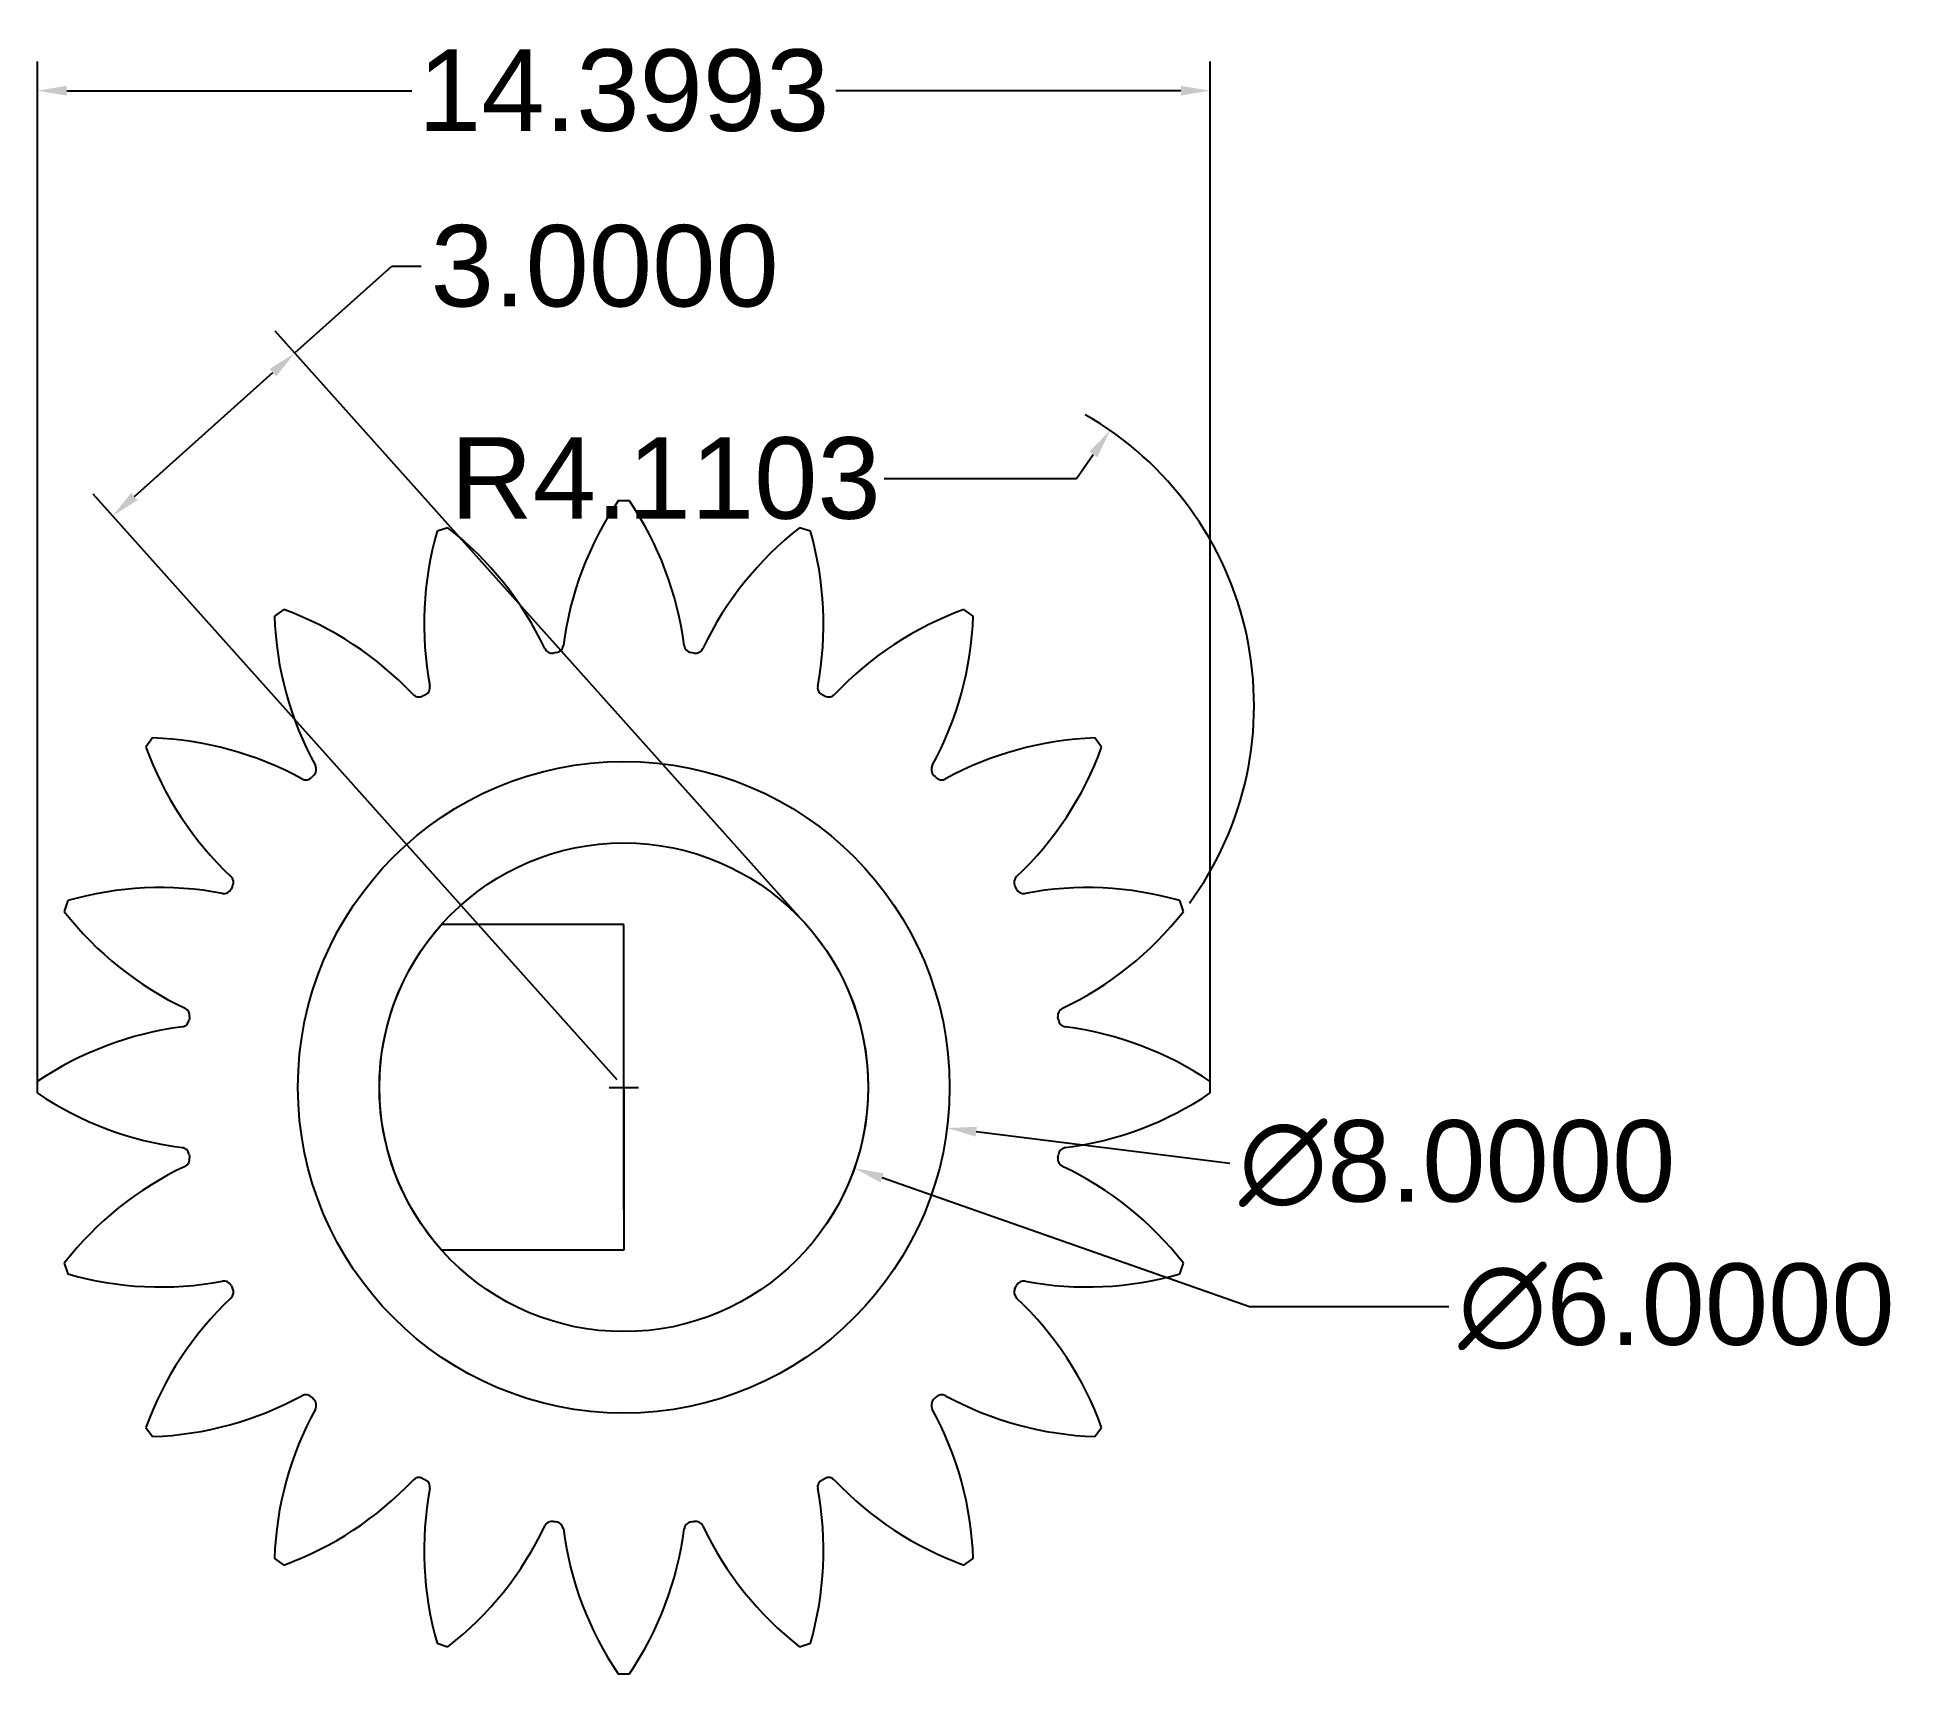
# Model space of a CAD drawing. Header units: inches. Extents: x 14.7 to 26.2, y 14 to 24.1.
import ezdxf

# ---------------------------------------------------------------- set-up
doc = ezdxf.new("R2010")
doc.units = ezdxf.units.IN
doc.header["$MEASUREMENT"] = 0
doc.styles.get("Standard").update_dxf_attribs({"font": 'Arial.ttf'})
doc.dimstyles.get("Standard").update_dxf_attribs({"dimtxt": 0.5, "dimasz": 0.18, "dimexe": 0.18, "dimexo": 0.0625, "dimgap": 0.09, "dimtad": 0, "dimtih": 1, "dimtoh": 1, "dimdec": 4, "dimlfac": 2, "dimzin": 0, "dimdsep": 46, "dimtxsty": 'Standard', "dimcen": 0.09, "dimadec": 0, "dimazin": 0, "dimtfac": 1, "dimtdec": 4, "dimtofl": 0, "dimtmove": 0, "dimatfit": 3, "dimfxl": 1, "dimtolj": 1, "dimtzin": 0, "dimarcsym": 0})

# ---------------------------------------------------------------- blocks, each defined once
blk = doc.blocks.new('*D1')
at = {"color": 0, "lineweight": -2, "transparency": 16777216}
for p, q in [((14.734, 17.648), (14.734, 23.918)), ((21.933, 17.648), (21.933, 23.918)), ((14.914, 23.738), (17.033, 23.738)), ((21.753, 23.738), (19.634, 23.738))]:
    blk.add_line(p, q, dxfattribs=at)
at = {"color": 0, "transparency": 16777216}
for points in [[(14.914, 23.768), (14.914, 23.708), (14.734, 23.738)], [(21.753, 23.768), (21.753, 23.708), (21.933, 23.738)]]:
    blk.add_solid(points, dxfattribs=at)
at = {"layer": 'Defpoints', "color": 0, "transparency": 16777216}
for p in [(14.734, 23.738), (14.734, 17.585), (21.933, 17.585)]:
    blk.add_point(p, dxfattribs=at)
at = {"color": 0, "transparency": 16777216, "insert": (18.333, 23.738), "char_height": 0.5, "attachment_point": 5}
blk.add_mtext('\\A1;14.3993', dxfattribs=at)
blk = doc.blocks.new('*D2')
at = {"color": 0, "lineweight": -2, "transparency": 16777216}
for p, q in [((16.314, 22.128), (16.909, 22.66)), ((16.909, 22.66), (17.089, 22.66)), ((19.41, 18.667), (16.194, 22.262)), ((15.33, 21.248), (16.18, 22.008)), ((18.292, 17.667), (15.076, 21.262))]:
    blk.add_line(p, q, dxfattribs=at)
at = {"color": 0, "transparency": 16777216}
for points in [[(16.16, 22.03), (16.2, 21.985), (16.314, 22.128)], [(15.31, 21.27), (15.35, 21.225), (15.196, 21.128)]]:
    blk.add_solid(points, dxfattribs=at)
at = {"layer": 'Defpoints', "color": 0, "transparency": 16777216}
for p in [(16.314, 22.128), (19.451, 18.62), (18.333, 17.62)]:
    blk.add_point(p, dxfattribs=at)
at = {"color": 0, "transparency": 16777216, "insert": (18.216, 22.66), "char_height": 0.5, "attachment_point": 5}
blk.add_mtext('\\A1;3.0000', dxfattribs=at)
blk = doc.blocks.new('*D4')
at = {"color": 0, "lineweight": -2, "transparency": 16777216}
for p, q in [((18.333, 17.53), (18.333, 17.71)), ((18.243, 17.62), (18.423, 17.62)), ((22.053, 17.152), (20.496, 17.348))]:
    blk.add_line(p, q, dxfattribs=at)
at = {"color": 0, "transparency": 16777216}
blk.add_solid([(20.5, 17.378), (20.493, 17.318), (20.318, 17.37)], dxfattribs=at)
at = {"layer": 'Defpoints', "color": 0, "transparency": 16777216}
for p in [(16.349, 17.871), (20.318, 17.37)]:
    blk.add_point(p, dxfattribs=at)
at = {"color": 0, "transparency": 16777216, "insert": (23.449, 17.152), "char_height": 0.5, "attachment_point": 5}
blk.add_mtext('\\A1;∅8.0000', dxfattribs=at)
blk = doc.blocks.new('*D5')
at = {"color": 0, "lineweight": -2, "transparency": 16777216}
for p, q in [((21.113, 21.357), (21.215, 21.505)), ((19.931, 21.357), (21.113, 21.357))]:
    blk.add_line(p, q, dxfattribs=at)
blk.add_arc((20.147, 19.964), 2.055, 323.7903, 60.3011, dxfattribs=at)
at = {"color": 0, "transparency": 16777216}
blk.add_solid([(21.191, 21.522), (21.24, 21.488), (21.318, 21.653)], dxfattribs=at)
at = {"layer": 'Defpoints', "color": 0, "transparency": 16777216}
for p in [(21.318, 21.653, -1.75), (20.147, 19.964, -1.75)]:
    blk.add_point(p, dxfattribs=at)
at = {"color": 0, "transparency": 16777216, "insert": (18.59, 21.357), "char_height": 0.5, "attachment_point": 5}
blk.add_mtext('\\A1;R4.1103', dxfattribs=at)
blk = doc.blocks.new('*D6')
at = {"color": 0, "lineweight": -2, "transparency": 16777216}
for p, q in [((18.333, 17.53), (18.333, 17.71)), ((18.243, 17.62), (18.423, 17.62)), ((22.173, 16.273), (19.919, 17.064)), ((23.398, 16.273), (22.173, 16.273))]:
    blk.add_line(p, q, dxfattribs=at)
at = {"color": 0, "transparency": 16777216}
blk.add_solid([(19.928, 17.092), (19.909, 17.036), (19.749, 17.124)], dxfattribs=at)
at = {"layer": 'Defpoints', "color": 0, "transparency": 16777216}
for p in [(16.918, 18.117), (19.749, 17.124)]:
    blk.add_point(p, dxfattribs=at)
at = {"color": 0, "transparency": 16777216, "insert": (24.795, 16.273), "char_height": 0.5, "attachment_point": 5}
blk.add_mtext('\\A1;∅6.0000', dxfattribs=at)

msp = doc.modelspace()

# ---------------------------------------------------------------- linework, layer by layer
for p, q in [((18.368379, 21.220323), (18.298379, 21.220323)), ((17.254257, 21.05495), (17.187683, 21.033319)), ((19.479075, 21.033319), (19.412501, 21.05495)), ((16.245768, 20.553389), (16.189137, 20.512244)), ((20.477622, 20.512244), (20.42099, 20.553389)), ((17.911076, 20.286832), (17.901115, 20.285255)), ((17.92103, 20.288409), (17.911069, 20.286831)), ((18.755689, 20.286831), (18.745728, 20.288409)), ((18.765643, 20.285255), (18.755689, 20.286831)), ((17.11678, 20.030409), (17.107801, 20.025834)), ((19.558964, 20.02583), (19.549978, 20.030409)), ((17.107801, 20.025834), (17.098815, 20.021255)), ((19.567943, 20.021255), (19.558964, 20.02583)), ((15.441628, 19.764735), (15.400483, 19.708104)), ((21.266275, 19.708104), (21.22513, 19.764735)), ((16.424494, 19.529383), (16.417363, 19.522252)), ((16.43162, 19.536509), (16.424494, 19.529383)), ((20.24227, 19.529378), (20.235138, 19.536509)), ((20.249396, 19.522252), (20.24227, 19.529378)), ((15.928042, 18.846078), (15.923463, 18.837092)), ((15.932617, 18.855057), (15.928042, 18.846078)), ((20.73872, 18.846071), (20.734141, 18.855057)), ((20.743295, 18.837092), (20.73872, 18.846071)), ((14.920553, 18.766188), (14.898922, 18.699614)), ((21.767836, 18.699614), (21.746205, 18.766188)), ((15.667041, 18.042803), (15.665463, 18.032842)), ((15.668617, 18.052757), (15.667041, 18.042803)), ((20.999719, 18.042796), (20.998141, 18.052757)), ((21.001295, 18.032842), (20.999719, 18.042796)), ((14.733549, 17.655493), (14.733549, 17.585493)), ((21.933209, 17.585493), (21.933209, 17.655493)), ((18.333379, 16.870493), (18.333379, 17.620493)), ((15.665463, 17.208143), (15.66704, 17.19819)), ((15.66704, 17.19819), (15.668617, 17.188229)), ((20.998141, 17.188229), (20.999717, 17.198182)), ((20.999717, 17.198182), (21.001295, 17.208143)), ((14.898922, 16.541371), (14.920553, 16.474797)), ((21.746205, 16.474797), (21.767836, 16.541371)), ((15.923463, 16.403894), (15.928038, 16.394915)), ((15.928038, 16.394915), (15.932617, 16.385929)), ((20.734141, 16.385929), (20.738716, 16.394908)), ((20.738716, 16.394908), (20.743295, 16.403894)), ((16.417363, 15.718733), (16.424489, 15.711608)), ((16.424489, 15.711608), (16.43162, 15.704476)), ((20.235138, 15.704476), (20.242264, 15.711602)), ((20.242264, 15.711602), (20.249396, 15.718733)), ((15.400483, 15.532881), (15.441628, 15.47625)), ((21.22513, 15.47625), (21.266275, 15.532881)), ((17.098815, 15.219731), (17.107794, 15.215155)), ((17.107794, 15.215155), (17.11678, 15.210577)), ((19.549978, 15.210577), (19.558957, 15.215152)), ((19.558957, 15.215152), (19.567943, 15.219731)), ((17.901115, 14.955731), (17.911069, 14.954154)), ((17.911069, 14.954154), (17.92103, 14.952577)), ((18.745728, 14.952577), (18.755682, 14.954153)), ((18.755682, 14.954153), (18.765643, 14.955731)), ((16.189137, 14.728742), (16.245768, 14.687597)), ((20.42099, 14.687597), (20.477622, 14.728742)), ((17.187683, 14.207667), (17.254257, 14.186036)), ((19.412501, 14.186036), (19.479075, 14.207667)), ((18.298379, 14.020663), (18.368379, 14.020663))]:
    msp.add_line(p, q)
at = {"extrusion": (0, 0, -1)}
for p, q in [((18.333379, 18.620493), (17.215345, 18.620493)), ((18.333379, 17.620493), (18.333379, 18.620493)), ((18.333379, 17.620493), (18.333379, 18.620493)), ((18.333379, 17.620493), (18.333379, 16.620493)), ((18.333379, 16.620493), (17.215345, 16.620493))]:
    msp.add_line(p, q, dxfattribs=at)
msp.add_lwpolyline([(18.333379, 17.620493), (18.333379, 17.620493)], close=True)
at = {"extrusion": (0, -1, 0), "elevation": -15.47625}
msp.add_lwpolyline([(21.22513, 0), (21.22513, -1.75)], dxfattribs=at)
for radius in [2, 1.5]:
    msp.add_circle((18.333379, 17.620493), radius)
for centre, radius, start, end in [((20.00122, 20.06967), 2.055156, 145.9521105, 172.682655), ((16.665539, 20.06967), 2.055156, 7.317345, 34.0478895), ((19.162752, 20.46519), 2.055156, 163.9521105, 190.682655), ((15.990331, 19.434408), 2.055156, 25.317345, 52.0478895), ((20.676427, 19.434408), 2.055156, 127.9521105, 154.682655), ((17.504006, 20.46519), 2.055156, 349.317345, 16.0478895), ((18.2431, 20.582251), 2.055156, 181.9521105, 208.682655), ((15.544477, 18.621587), 2.055156, 43.317345, 70.0478895), ((21.122281, 18.621587), 2.055156, 109.9521105, 136.682655), ((18.423658, 20.582251), 2.055156, 331.317345, 358.0478895), ((17.893294, 20.334639), 0.05, 205.317345, 279), ((17.913208, 20.337793), 0.05, 279, 352.682655), ((18.75355, 20.337793), 0.05, 187.317345, 261), ((18.773465, 20.334639), 0.05, 261, 334.682655), ((17.076116, 20.065805), 0.05, 223.317345, 297), ((17.094081, 20.074959), 0.05, 297, 10.682655), ((19.572678, 20.074959), 0.05, 169.317345, 243), ((19.590643, 20.065805), 0.05, 243, 316.682655), ((17.332285, 20.409394), 2.055156, 199.9521105, 226.682655), ((15.371621, 17.710772), 2.055156, 61.317345, 88.0478895), ((21.295137, 17.710772), 2.055156, 91.9521105, 118.682655), ((19.334473, 20.409394), 2.055156, 313.317345, 340.0478895), ((16.396264, 19.571865), 0.05, 315, 28.682655), ((20.270494, 19.571865), 0.05, 151.317345, 225), ((16.382007, 19.557607), 0.05, 241.317345, 315), ((20.284751, 19.557607), 0.05, 225, 298.682655), ((15.888066, 18.877756), 0.05, 333, 46.682655), ((20.778692, 18.877756), 0.05, 133.317345, 207), ((15.488682, 16.79112), 2.055156, 79.317345, 106.0478895), ((15.878913, 18.859791), 0.05, 259.317345, 333), ((20.787845, 18.859791), 0.05, 207, 280.682655), ((21.178076, 16.79112), 2.055156, 73.9521105, 100.682655), ((16.519464, 19.963541), 2.055156, 217.9521105, 244.682655), ((20.147294, 19.963541), 2.055156, 295.317345, 322.0478895), ((15.619233, 18.060578), 0.05, 351, 64.682655), ((21.047525, 18.060578), 0.05, 115.317345, 189), ((15.884202, 15.952652), 2.055156, 97.317345, 124.0478895), ((15.616079, 18.040664), 0.05, 277.317345, 351), ((21.050679, 18.040664), 0.05, 189, 262.682655), ((20.782556, 15.952652), 2.055156, 55.9521105, 82.682655), ((15.884202, 19.288333), 2.055156, 235.9521105, 262.682655), ((20.782556, 19.288333), 2.055156, 277.317345, 304.0478895), ((15.616079, 17.200322), 0.05, 9, 82.682655), ((15.619233, 17.180407), 0.05, 295.317345, 9), ((21.047525, 17.180407), 0.05, 171, 244.682655), ((21.050679, 17.200322), 0.05, 97.317345, 171), ((16.519464, 15.277445), 2.055156, 115.317345, 142.0478895), ((20.147294, 15.277445), 2.055156, 37.9521105, 64.682655), ((15.488682, 18.449866), 2.055156, 253.9521105, 280.682655), ((15.878913, 16.381194), 0.05, 27, 100.682655), ((15.888066, 16.363229), 0.05, 313.317345, 27), ((20.778692, 16.363229), 0.05, 153, 226.682655), ((20.787845, 16.381194), 0.05, 79.317345, 153), ((21.178076, 18.449866), 2.055156, 259.317345, 286.0478895), ((17.332285, 14.831591), 2.055156, 133.317345, 160.0478895), ((19.334473, 14.831591), 2.055156, 19.9521105, 46.682655), ((15.371621, 17.530214), 2.055156, 271.9521105, 298.682655), ((16.382007, 15.683378), 0.05, 45, 118.682655), ((16.396264, 15.669121), 0.05, 331.317345, 45), ((20.270494, 15.669121), 0.05, 135, 208.682655), ((20.284751, 15.683378), 0.05, 61.317345, 135), ((21.295137, 17.530214), 2.055156, 241.317345, 268.0478895), ((18.2431, 14.658735), 2.055156, 151.317345, 178.0478895), ((18.423658, 14.658735), 2.055156, 1.9521105, 28.682655), ((17.076116, 15.17518), 0.05, 63, 136.682655), ((19.590643, 15.17518), 0.05, 43.317345, 117), ((15.544477, 16.619399), 2.055156, 289.9521105, 316.682655), ((19.162752, 14.775796), 2.055156, 169.317345, 196.0478895), ((17.094081, 15.166027), 0.05, 349.317345, 63), ((17.504006, 14.775796), 2.055156, 343.9521105, 10.682655), ((19.572678, 15.166027), 0.05, 117, 190.682655), ((21.122281, 16.619399), 2.055156, 223.317345, 250.0478895), ((15.990331, 15.806578), 2.055156, 307.9521105, 334.682655), ((17.893294, 14.906347), 0.05, 81, 154.682655), ((17.913208, 14.903192), 0.05, 7.317345, 81), ((20.00122, 15.171315), 2.055156, 187.317345, 214.0478895), ((16.665539, 15.171315), 2.055156, 325.9521105, 352.682655), ((18.75355, 14.903192), 0.05, 99, 172.682655), ((18.773465, 14.906347), 0.05, 25.317345, 99), ((20.676427, 15.806578), 2.055156, 205.317345, 232.0478895)]:
    msp.add_arc(centre, radius, start, end)
at = {"extrusion": (0, 0, -1)}
for start, end in [(318.1896851, 41.8103149), (138.1896851, 221.8103149)]:
    msp.add_arc((-18.333379, 17.620493), 1.5, start, end, dxfattribs=at)

# ---------------------------------------------------------------- dimensions: what is measured, and where the dimension line sits
dim = msp.add_linear_dim(base=(14.733549, 23.737799), p1=(21.933209, 17.585493), p2=(14.733549, 17.585493), dimstyle='Standard')
dim.commit()
dim.dimension.update_dxf_attribs({"geometry": '*D1', "text_midpoint": (18.333379, 23.737799)})
dim = msp.add_linear_dim(base=(16.314365, 22.127819), p1=(18.333379, 17.620493), p2=(19.451413, 18.620493), angle=41.8103149, dimstyle='Standard')
dim.commit()
dim.dimension.update_dxf_attribs({"geometry": '*D2', "text_midpoint": (18.21618, 22.659985), "dimtype": 161})
dim = msp.add_radius_dim(center=(20.147294, 19.963541, -1.75), mpoint=(21.317757, 21.652826, -1.75), dimstyle='Standard')
dim.commit()
dim.dimension.update_dxf_attribs({"geometry": '*D5', "text_midpoint": (18.589659, 21.356915), "dimtype": 164})
for p1, p2, picture, middle in [((16.918038, 18.117292), (19.74872, 17.123693), '*D6', (24.794626, 16.27263)), ((16.349075, 17.870566), (20.317683, 17.370419), '*D4', (22.052634, 17.151771))]:
    dim = msp.add_diameter_dim_2p(p1=p1, p2=p2, dimstyle='Standard')
    dim.commit()
    dim.dimension.update_dxf_attribs({"geometry": picture, "text_midpoint": middle, "dimtype": 163})

doc.saveas('drawing.dxf')
